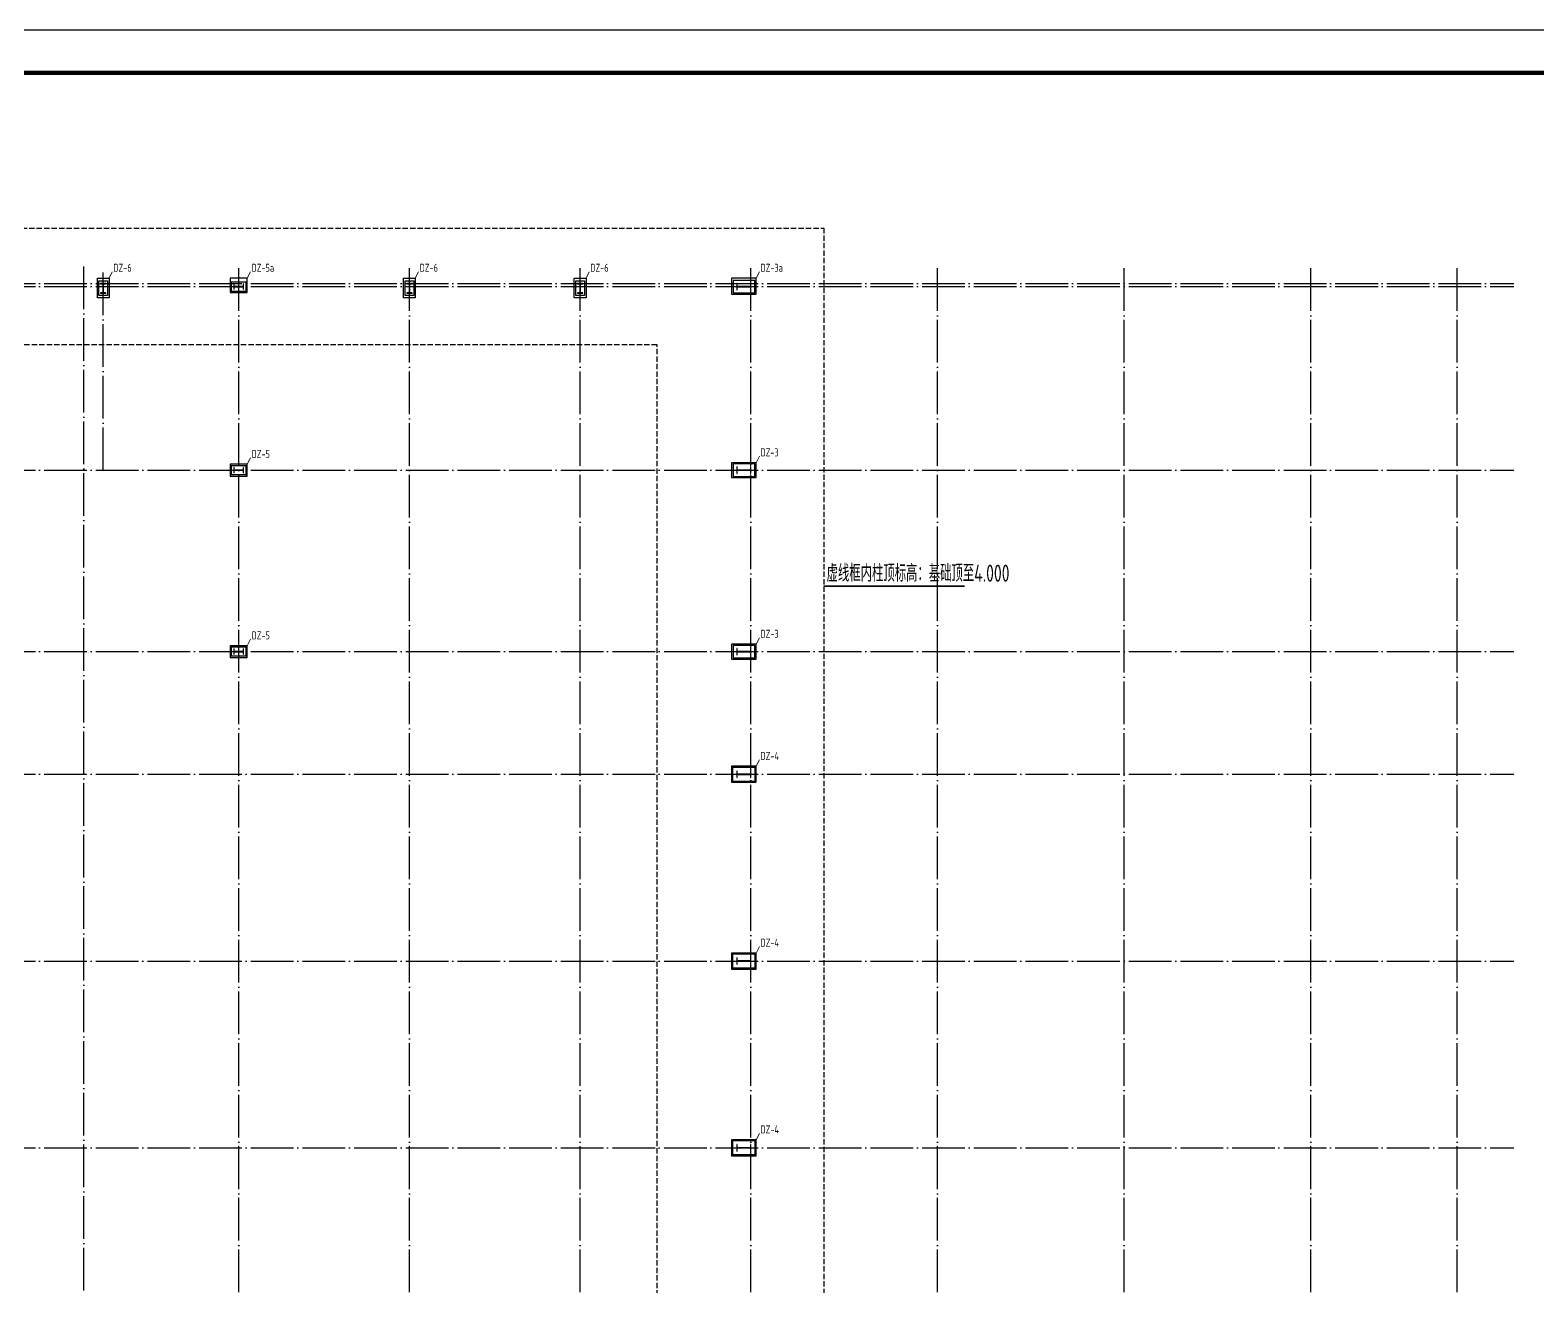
# Model space of a CAD drawing. Extents: x 69728788 to 150676229, y 15322671 to 43663798.
# Drawn here: x 75162727 to 75233381, y 20705221 to 20764103 of the extents above; entities that cross this region are included whole.
import ezdxf

# ---------------------------------------------------------------- set-up
doc = ezdxf.new("R2010")
doc.units = 0
doc.header["$LTSCALE"] = 1000
doc.header["$MEASUREMENT"] = 0
doc.linetypes.add('DASH', pattern=[0.35, 0.25, -0.1])
doc.linetypes.add('DOTE', pattern=[2.42, 2, -0.2, 0.02, -0.2])
doc.layers.add('13', color=9, linetype='CONTINUOUS', lineweight=35)
doc.layers.add('柱集中标注', color=2, linetype='CONTINUOUS', lineweight=9)
for name, color, linetype in [('DOTE', 251, 'DOTE'), ('PUB_TITLE', 4, 'CONTINUOUS'), ('TEXT', 7, 'CONTINUOUS'), ('填充', 251, 'CONTINUOUS'), ('填充8#', 8, 'CONTINUOUS'), ('柱', 2, 'CONTINUOUS'), ('钢柱', 3, 'CONTINUOUS')]:
    doc.layers.add(name, color=color, linetype=linetype)
doc.styles.add('TSSD_Rein', font='atssdeng.shx', dxfattribs={"width": 0.7, "bigfont": 'atssdchn.shx'})

msp = doc.modelspace()

# ---------------------------------------------------------------- linework, layer by layer
at = {"layer": '13'}
msp.add_line((75199914.7, 20738045.9), (75206517.3, 20738045.9), dxfattribs=at)
at = {"layer": 'DOTE'}
for p, q in [((75165250.1, 20659068.2), (75165250.1, 20753068.2)), ((75166150.1, 20743485.2), (75166150.1, 20752818.2)), ((75172500.5, 20658985.2), (75172500.5, 20752985.2)), ((75180500.5, 20658985.2), (75180500.5, 20752985.2)), ((75188500.5, 20658985.2), (75188500.5, 20752985.2)), ((75196500.5, 20658985.2), (75196500.5, 20752985.2)), ((75205250.5, 20658985.2), (75205250.5, 20752985.2)), ((75214000.5, 20658985.2), (75214000.5, 20752985.2)), ((75222750.5, 20658985.2), (75222750.5, 20752985.2)), ((75229600.5, 20658985.2), (75229600.5, 20752985.2)), ((75122250.5, 20752235.2), (75232250.5, 20752235.2)), ((75122250.5, 20752085.2), (75232250.5, 20752085.2)), ((75122250.5, 20743485.2), (75232250.5, 20743485.2)), ((75122250.5, 20734985.2), (75232250.5, 20734985.2)), ((75122250.5, 20729235.2), (75232250.5, 20729235.2)), ((75122250.5, 20720485.2), (75232250.5, 20720485.2)), ((75122250.5, 20711735.2), (75232250.5, 20711735.2))]:
    msp.add_line(p, q, dxfattribs=at)
at = {"layer": 'PUB_TITLE'}
msp.add_lwpolyline([(75107584.3, 20645302.8), (75275784.3, 20645302.8), (75275784.3, 20764102.8), (75107584.3, 20764102.8)], close=True, dxfattribs=at)
at = {"layer": 'PUB_TITLE', "const_width": 200}
msp.add_lwpolyline([(75112584.3, 20647302.8), (75273784.3, 20647302.8), (75273784.3, 20762102.8), (75112584.3, 20762102.8)], close=True, dxfattribs=at)
at = {"layer": '填充', "linetype": 'DASH'}
msp.add_lwpolyline([(75127258.2, 20749352.1), (75127258.2, 20657819.1), (75127258.2, 20657473.6), (75120679.4, 20657473.6), (75120679.4, 20754832.8), (75199914.7, 20754832.8), (75199914.7, 20691899.8), (75199914.7, 20690816.2), (75192102.5, 20690816.2), (75192102.5, 20749352.1), (75127258.2, 20749352.1)], close=True, dxfattribs=at)
at = {"layer": '填充8#'}
for points in [[(75165950.1, 20751665.2), (75165950.1, 20752010.2), (75165950.1, 20752355.2), (75166150.1, 20752355.2), (75166350.1, 20752355.2), (75166350.1, 20752010.2), (75166350.1, 20751665.2), (75165950.1, 20751665.2)], [(75172150.5, 20751880.2), (75172500.5, 20751880.2), (75172850.5, 20751880.2), (75172850.5, 20752085.2), (75172850.5, 20752290.2), (75172500.5, 20752290.2), (75172150.5, 20752290.2), (75172150.5, 20751880.2)], [(75180300.5, 20751665.2), (75180300.5, 20752010.2), (75180300.5, 20752355.2), (75180500.5, 20752355.2), (75180700.5, 20752355.2), (75180700.5, 20752010.2), (75180700.5, 20751665.2), (75180300.5, 20751665.2)], [(75188300.5, 20751665.2), (75188300.5, 20752010.2), (75188300.5, 20752355.2), (75188500.5, 20752355.2), (75188700.5, 20752355.2), (75188700.5, 20752010.2), (75188700.5, 20751665.2), (75188300.5, 20751665.2)], [(75195665.5, 20751795.2), (75196175.5, 20751795.2), (75196685.5, 20751795.2), (75196685.5, 20752085.2), (75196685.5, 20752375.2), (75196175.5, 20752375.2), (75195665.5, 20752375.2), (75195665.5, 20751795.2)], [(75172150.5, 20743280.2), (75172500.5, 20743280.2), (75172850.5, 20743280.2), (75172850.5, 20743485.2), (75172850.5, 20743690.2), (75172500.5, 20743690.2), (75172150.5, 20743690.2), (75172150.5, 20743280.2)], [(75195665.5, 20743195.2), (75196175.5, 20743195.2), (75196685.5, 20743195.2), (75196685.5, 20743485.2), (75196685.5, 20743775.2), (75196175.5, 20743775.2), (75195665.5, 20743775.2), (75195665.5, 20743195.2)], [(75172150.5, 20734780.2), (75172500.5, 20734780.2), (75172850.5, 20734780.2), (75172850.5, 20734985.2), (75172850.5, 20735190.2), (75172500.5, 20735190.2), (75172150.5, 20735190.2), (75172150.5, 20734780.2)], [(75195665.5, 20734695.2), (75196175.5, 20734695.2), (75196685.5, 20734695.2), (75196685.5, 20734985.2), (75196685.5, 20735275.2), (75196175.5, 20735275.2), (75195665.5, 20735275.2), (75195665.5, 20734695.2)], [(75195645.5, 20728915.2), (75196175.5, 20728915.2), (75196705.5, 20728915.2), (75196705.5, 20729235.2), (75196705.5, 20729555.2), (75196175.5, 20729555.2), (75195645.5, 20729555.2), (75195645.5, 20728915.2)], [(75195645.5, 20720165.2), (75196175.5, 20720165.2), (75196705.5, 20720165.2), (75196705.5, 20720485.2), (75196705.5, 20720805.2), (75196175.5, 20720805.2), (75195645.5, 20720805.2), (75195645.5, 20720165.2)], [(75195645.5, 20711415.2), (75196175.5, 20711415.2), (75196705.5, 20711415.2), (75196705.5, 20711735.2), (75196705.5, 20712055.2), (75196175.5, 20712055.2), (75195645.5, 20712055.2), (75195645.5, 20711415.2)]]:
    msp.add_lwpolyline(points, dxfattribs=at)
at = {"layer": '柱'}
for points in [[(75165875.1, 20751560.2), (75165875.1, 20752010.2), (75165875.1, 20752485.2), (75166150.1, 20752485.2), (75166425.1, 20752485.2), (75166425.1, 20752010.2), (75166425.1, 20751560.2)], [(75172100.5, 20751810.2), (75172500.5, 20751810.2), (75172900.5, 20751810.2), (75172900.5, 20752085.2), (75172900.5, 20752485.2), (75172500.5, 20752485.2), (75172100.5, 20752485.2)], [(75180225.5, 20751560.2), (75180225.5, 20752010.2), (75180225.5, 20752485.2), (75180500.5, 20752485.2), (75180775.5, 20752485.2), (75180775.5, 20752010.2), (75180775.5, 20751560.2)], [(75188225.5, 20751560.2), (75188225.5, 20752010.2), (75188225.5, 20752485.2), (75188500.5, 20752485.2), (75188775.5, 20752485.2), (75188775.5, 20752010.2), (75188775.5, 20751560.2)], [(75195600.5, 20751735.2), (75196175.5, 20751735.2), (75196750.5, 20751735.2), (75196750.5, 20752085.2), (75196750.5, 20752485.2), (75196175.5, 20752485.2), (75195600.5, 20752485.2)], [(75172100.5, 20743210.2), (75172500.5, 20743210.2), (75172900.5, 20743210.2), (75172900.5, 20743485.2), (75172900.5, 20743760.2), (75172500.5, 20743760.2), (75172100.5, 20743760.2)], [(75195600.5, 20743135.2), (75196175.5, 20743135.2), (75196750.5, 20743135.2), (75196750.5, 20743485.2), (75196750.5, 20743835.2), (75196175.5, 20743835.2), (75195600.5, 20743835.2)], [(75172100.5, 20734710.2), (75172500.5, 20734710.2), (75172900.5, 20734710.2), (75172900.5, 20734985.2), (75172900.5, 20735260.2), (75172500.5, 20735260.2), (75172100.5, 20735260.2)], [(75195600.5, 20734635.2), (75196175.5, 20734635.2), (75196750.5, 20734635.2), (75196750.5, 20734985.2), (75196750.5, 20735335.2), (75196175.5, 20735335.2), (75195600.5, 20735335.2)], [(75195600.5, 20728860.2), (75196175.5, 20728860.2), (75196750.5, 20728860.2), (75196750.5, 20729235.2), (75196750.5, 20729610.2), (75196175.5, 20729610.2), (75195600.5, 20729610.2)], [(75195600.5, 20720110.2), (75196175.5, 20720110.2), (75196750.5, 20720110.2), (75196750.5, 20720485.2), (75196750.5, 20720860.2), (75196175.5, 20720860.2), (75195600.5, 20720860.2)], [(75195600.5, 20711360.2), (75196175.5, 20711360.2), (75196750.5, 20711360.2), (75196750.5, 20711735.2), (75196750.5, 20712110.2), (75196175.5, 20712110.2), (75195600.5, 20712110.2)]]:
    msp.add_lwpolyline(points, close=True, dxfattribs=at)
at = {"layer": '柱集中标注'}
for p, q in [((75166425.1, 20752485.2), (75166575.1, 20752785.2)), ((75172900.5, 20752485.2), (75173050.5, 20752785.2)), ((75180775.5, 20752485.2), (75180925.5, 20752785.2)), ((75188775.5, 20752485.2), (75188925.5, 20752785.2)), ((75196750.5, 20752485.2), (75196900.5, 20752785.2)), ((75196750.5, 20743835.2), (75196900.5, 20744135.2)), ((75172900.5, 20743760.2), (75173050.5, 20744060.2)), ((75196750.5, 20735335.2), (75196900.5, 20735635.2)), ((75172900.5, 20735260.2), (75173050.5, 20735560.2)), ((75196750.5, 20729610.2), (75196900.5, 20729910.2)), ((75196750.5, 20720860.2), (75196900.5, 20721160.2)), ((75196750.5, 20712110.2), (75196900.5, 20712410.2))]:
    msp.add_line(p, q, dxfattribs=at)
at = {"layer": '钢柱'}
for points in [[(75166025.1, 20751785.2), (75166275.1, 20751785.2), (75166275.1, 20751797.2), (75166154.1, 20751797.2), (75166154.1, 20752223.2), (75166275.1, 20752223.2), (75166275.1, 20752235.2), (75166025.1, 20752235.2), (75166025.1, 20752223.2), (75166146.1, 20752223.2), (75166146.1, 20751797.2), (75166025.1, 20751797.2)], [(75172275.5, 20752210.2), (75172275.5, 20751960.2), (75172285.5, 20751960.2), (75172285.5, 20752081.2), (75172715.5, 20752081.2), (75172715.5, 20751960.2), (75172725.5, 20751960.2), (75172725.5, 20752210.2), (75172715.5, 20752210.2), (75172715.5, 20752089.2), (75172285.5, 20752089.2), (75172285.5, 20752210.2)], [(75180375.5, 20751785.2), (75180625.5, 20751785.2), (75180625.5, 20751797.2), (75180504.5, 20751797.2), (75180504.5, 20752223.2), (75180625.5, 20752223.2), (75180625.5, 20752235.2), (75180375.5, 20752235.2), (75180375.5, 20752223.2), (75180496.5, 20752223.2), (75180496.5, 20751797.2), (75180375.5, 20751797.2)], [(75188375.5, 20751785.2), (75188625.5, 20751785.2), (75188625.5, 20751797.2), (75188504.5, 20751797.2), (75188504.5, 20752223.2), (75188625.5, 20752223.2), (75188625.5, 20752235.2), (75188375.5, 20752235.2), (75188375.5, 20752223.2), (75188496.5, 20752223.2), (75188496.5, 20751797.2), (75188375.5, 20751797.2)], [(75195850.5, 20752235.2), (75195850.5, 20751935.2), (75195862.5, 20751935.2), (75195862.5, 20752081.2), (75196488.5, 20752081.2), (75196488.5, 20751935.2), (75196500.5, 20751935.2), (75196500.5, 20752235.2), (75196488.5, 20752235.2), (75196488.5, 20752089.2), (75195862.5, 20752089.2), (75195862.5, 20752235.2)], [(75172275.5, 20743610.2), (75172275.5, 20743360.2), (75172285.5, 20743360.2), (75172285.5, 20743481.2), (75172715.5, 20743481.2), (75172715.5, 20743360.2), (75172725.5, 20743360.2), (75172725.5, 20743610.2), (75172715.5, 20743610.2), (75172715.5, 20743489.2), (75172285.5, 20743489.2), (75172285.5, 20743610.2)], [(75195850.5, 20743635.2), (75195850.5, 20743335.2), (75195862.5, 20743335.2), (75195862.5, 20743481.2), (75196488.5, 20743481.2), (75196488.5, 20743335.2), (75196500.5, 20743335.2), (75196500.5, 20743635.2), (75196488.5, 20743635.2), (75196488.5, 20743489.2), (75195862.5, 20743489.2), (75195862.5, 20743635.2)], [(75172275.5, 20735110.2), (75172275.5, 20734860.2), (75172285.5, 20734860.2), (75172285.5, 20734981.2), (75172715.5, 20734981.2), (75172715.5, 20734860.2), (75172725.5, 20734860.2), (75172725.5, 20735110.2), (75172715.5, 20735110.2), (75172715.5, 20734989.2), (75172285.5, 20734989.2), (75172285.5, 20735110.2)], [(75195850.5, 20735135.2), (75195850.5, 20734835.2), (75195862.5, 20734835.2), (75195862.5, 20734981.2), (75196488.5, 20734981.2), (75196488.5, 20734835.2), (75196500.5, 20734835.2), (75196500.5, 20735135.2), (75196488.5, 20735135.2), (75196488.5, 20734989.2), (75195862.5, 20734989.2), (75195862.5, 20735135.2)], [(75195850.5, 20729385.2), (75195850.5, 20729085.2), (75195862.5, 20729085.2), (75195862.5, 20729231.2), (75196488.5, 20729231.2), (75196488.5, 20729085.2), (75196500.5, 20729085.2), (75196500.5, 20729385.2), (75196488.5, 20729385.2), (75196488.5, 20729239.2), (75195862.5, 20729239.2), (75195862.5, 20729385.2)], [(75195850.5, 20720635.2), (75195850.5, 20720335.2), (75195862.5, 20720335.2), (75195862.5, 20720481.2), (75196488.5, 20720481.2), (75196488.5, 20720335.2), (75196500.5, 20720335.2), (75196500.5, 20720635.2), (75196488.5, 20720635.2), (75196488.5, 20720489.2), (75195862.5, 20720489.2), (75195862.5, 20720635.2)], [(75195850.5, 20711885.2), (75195850.5, 20711585.2), (75195862.5, 20711585.2), (75195862.5, 20711731.2), (75196488.5, 20711731.2), (75196488.5, 20711585.2), (75196500.5, 20711585.2), (75196500.5, 20711885.2), (75196488.5, 20711885.2), (75196488.5, 20711739.2), (75195862.5, 20711739.2), (75195862.5, 20711885.2)]]:
    msp.add_lwpolyline(points, close=True, dxfattribs=at)

# ---------------------------------------------------------------- texts
at = {"layer": 'TEXT', "color": 2, "style": 'TSSD_Rein', "width": 0.7}
msp.add_text('虚线框内柱顶标高：基础顶至4.000', height=799.98, dxfattribs=at).set_placement((75200050.7, 20738259.3))
at = {"layer": '柱集中标注', "style": 'TSSD_Rein', "width": 0.7}
for s, p in [('DZ-6', (75166628.4, 20752781.8)), ('DZ-5a', (75173103.8, 20752781.8)), ('DZ-6', (75180978.8, 20752781.8)), ('DZ-6', (75188978.8, 20752781.8)), ('DZ-3a', (75196953.8, 20752781.8)), ('DZ-5', (75173103.8, 20744056.8)), ('DZ-3', (75196953.8, 20744131.8)), ('DZ-5', (75173103.8, 20735556.8)), ('DZ-3', (75196953.8, 20735631.8)), ('DZ-4', (75196953.8, 20729906.8)), ('DZ-4', (75196953.8, 20721156.8)), ('DZ-4', (75196953.8, 20712406.8))]:
    msp.add_text(s, height=375, dxfattribs=at).set_placement(p)

doc.saveas('drawing.dxf')
